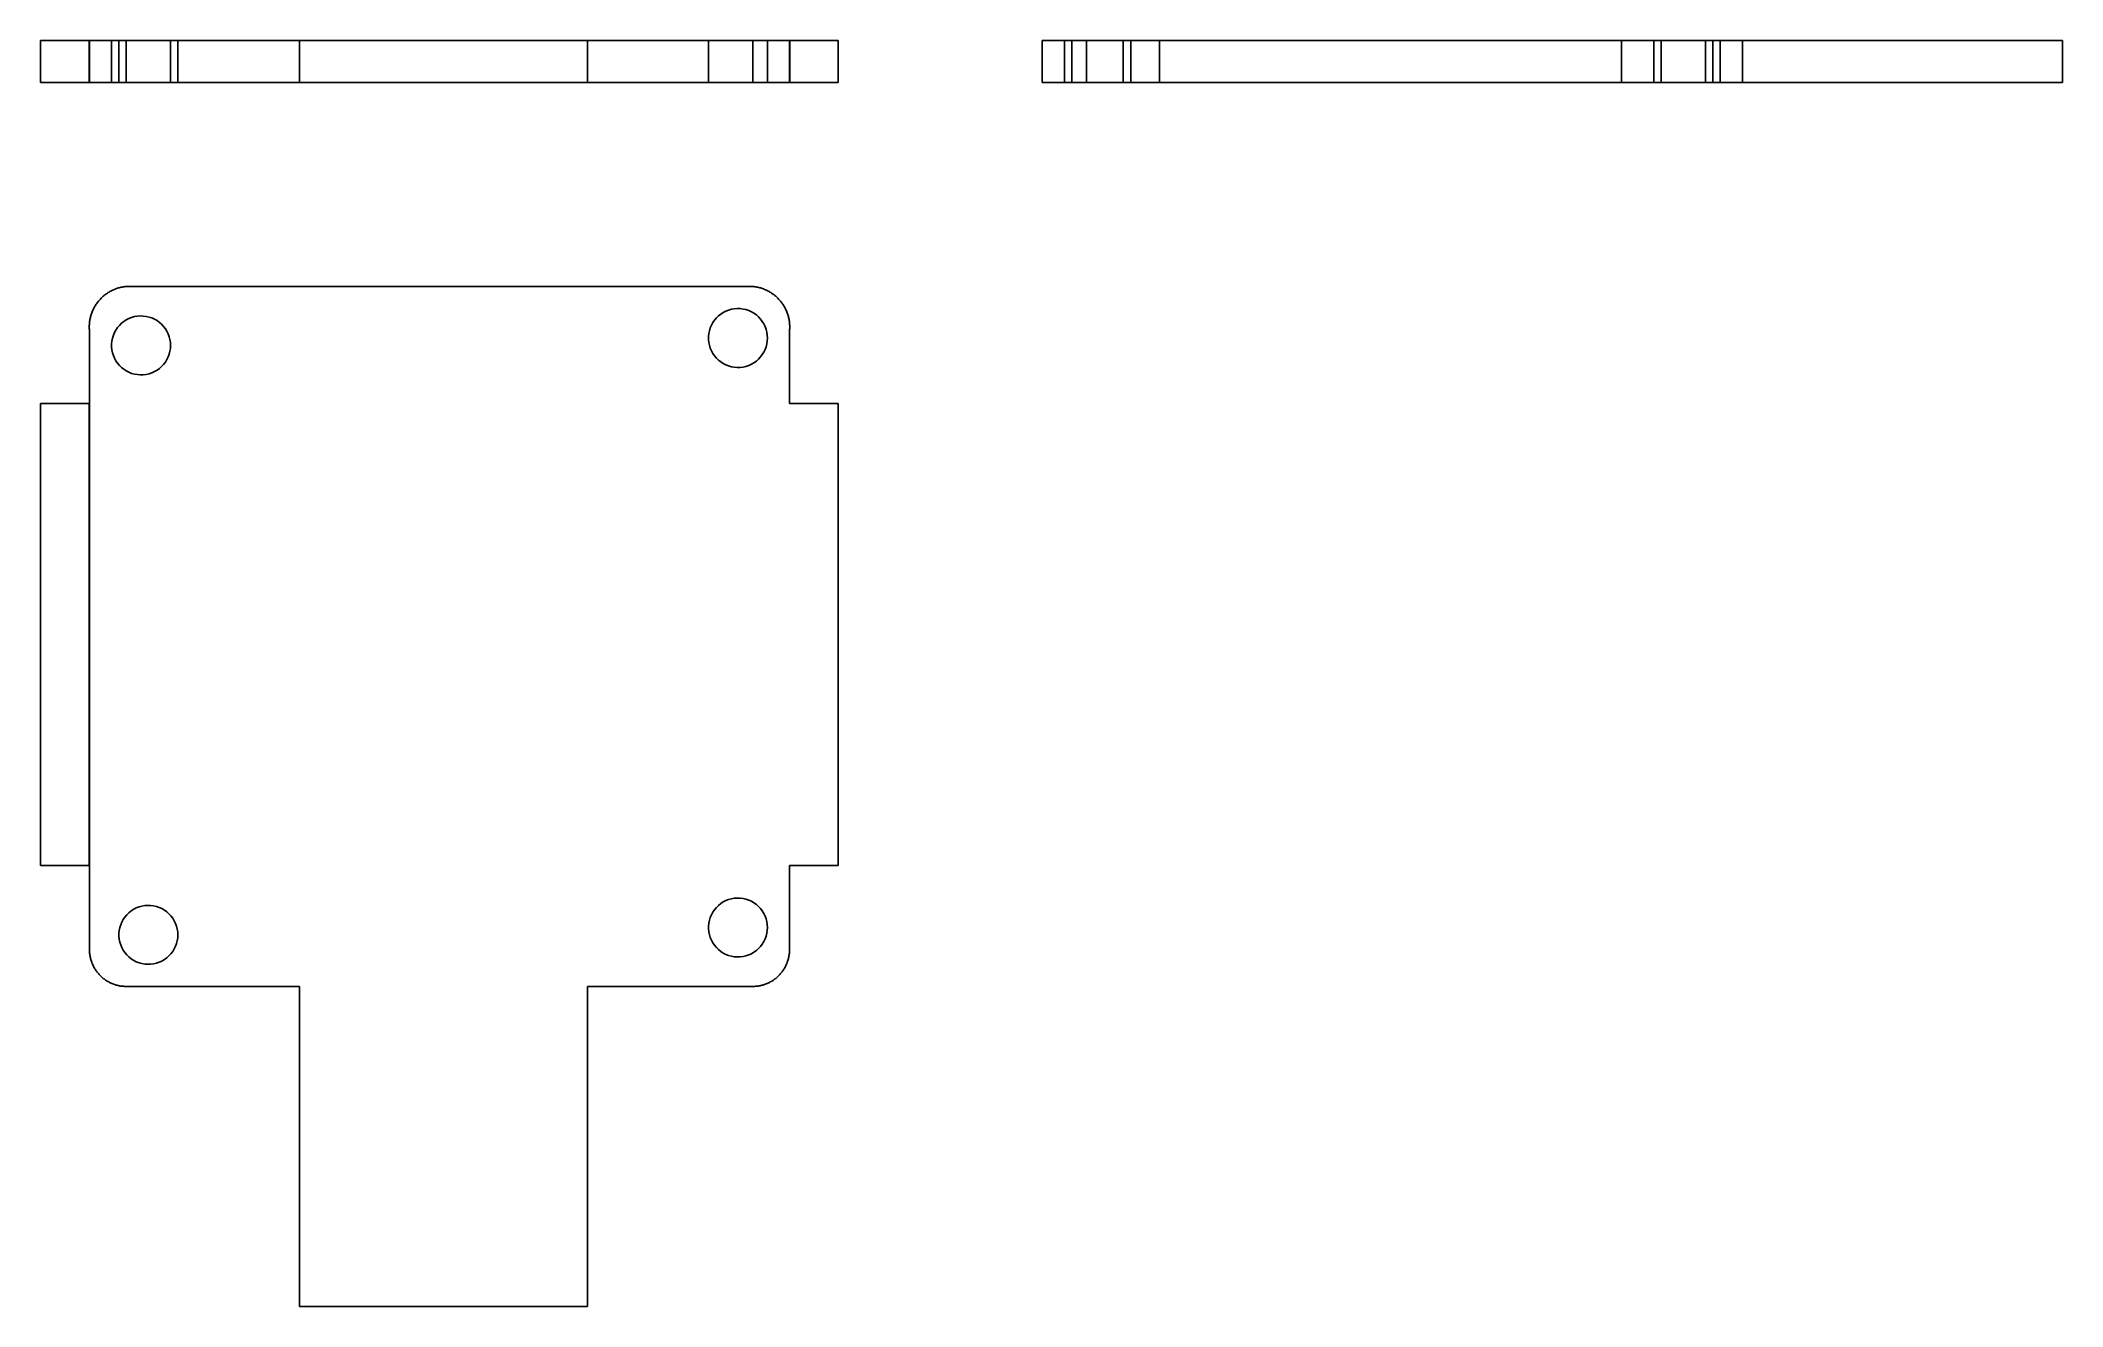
# Model space of a CAD drawing. Extents: x 0 to 2.26, y 0 to 1.41.
import ezdxf

# ---------------------------------------------------------------- set-up
doc = ezdxf.new("R2010")
doc.units = 0
doc.linetypes.add('HIDDEN', pattern=[0.056928, 0.037971, -0.018957])
for name, color, linetype in [('FRONT', 7, 'CONTINUOUS'), ('FRONT_HID', 7, 'HIDDEN'), ('LEFT', 7, 'CONTINUOUS'), ('LEFT_HID', 7, 'HIDDEN'), ('TOP', 7, 'CONTINUOUS')]:
    doc.layers.add(name, color=color, linetype=linetype)

msp = doc.modelspace()

# ---------------------------------------------------------------- linework, layer by layer
at = {"layer": 'FRONT'}
for p, q in [((0.054276, 1.413158), (0, 1.413158)), ((0, 1.366283), (0, 1.413158)), ((0.054276, 1.366283), (0.054276, 1.413158)), ((0.095806, 1.413158), (0.054501, 1.413158)), ((0.054501, 1.413158), (0.054501, 1.366283)), ((0.794819, 1.413158), (0.095806, 1.413158)), ((0.095806, 1.366283), (0.095806, 1.413158)), ((0.836124, 1.413158), (0.794819, 1.413158)), ((0.794819, 1.366283), (0.794819, 1.413158)), ((0.890214, 1.413158), (0.836124, 1.413158)), ((0.836124, 1.413158), (0.836124, 1.366283)), ((0.890214, 1.366283), (0.890214, 1.413158)), ((0.054276, 1.366283), (0, 1.366283)), ((0.095806, 1.366283), (0.054501, 1.366283)), ((0.794819, 1.366283), (0.095806, 1.366283)), ((0.836124, 1.366283), (0.794819, 1.366283)), ((0.890214, 1.366283), (0.836124, 1.366283))]:
    msp.add_line(p, q, dxfattribs=at)
at = {"layer": 'FRONT_HID', "linetype": 'HIDDEN'}
for p, q in [((0.054501, 1.413158), (0.054688, 1.413158)), ((0.054688, 1.413158), (0.095806, 1.413158)), ((0.054688, 1.366283), (0.054688, 1.413158)), ((0.054688, 1.366283), (0.054688, 1.413158)), ((0.054688, 1.366283), (0.054688, 1.413158)), ((0.054688, 1.366283), (0.054688, 1.413158)), ((0.145148, 1.413158), (0.079359, 1.413158)), ((0.079359, 1.413158), (0.145148, 1.413158)), ((0.079359, 1.413158), (0.079359, 1.366283)), ((0.153372, 1.413158), (0.087582, 1.413158)), ((0.087582, 1.413158), (0.153372, 1.413158)), ((0.087582, 1.413158), (0.087582, 1.366283)), ((0.095806, 1.413158), (0.284951, 1.413158)), ((0.145148, 1.366283), (0.145148, 1.413158)), ((0.153372, 1.366283), (0.153372, 1.413158)), ((0.284951, 1.413158), (0.289062, 1.413158)), ((0.610609, 1.413158), (0.289062, 1.413158)), ((0.289062, 1.366283), (0.289062, 1.413158)), ((0.289062, 1.413158), (0.605674, 1.413158)), ((0.289062, 1.366283), (0.289062, 1.413158)), ((0.289062, 1.413158), (0.610609, 1.413158)), ((0.605674, 1.413158), (0.610609, 1.413158)), ((0.610609, 1.413158), (0.794819, 1.413158)), ((0.610609, 1.413158), (0.610609, 1.366283)), ((0.610609, 1.366283), (0.610609, 1.413158)), ((0.811266, 1.413158), (0.745477, 1.413158)), ((0.745477, 1.413158), (0.811266, 1.413158)), ((0.811266, 1.413158), (0.745477, 1.413158)), ((0.745477, 1.413158), (0.811266, 1.413158)), ((0.745477, 1.413158), (0.745477, 1.366283)), ((0.745477, 1.413158), (0.745477, 1.366283)), ((0.794819, 1.413158), (0.835937, 1.413158)), ((0.811266, 1.366283), (0.811266, 1.413158)), ((0.811266, 1.366283), (0.811266, 1.413158)), ((0.835937, 1.413158), (0.836124, 1.413158)), ((0.835938, 1.366283), (0.835938, 1.413158)), ((0.835938, 1.366283), (0.835938, 1.413158)), ((0.835938, 1.366283), (0.835938, 1.413158)), ((0.835938, 1.366283), (0.835938, 1.413158)), ((0.835938, 1.366283), (0.835938, 1.413158)), ((0.835938, 1.413158), (0.890214, 1.413158)), ((0.836124, 1.413158), (0.835938, 1.413158)), ((0.054501, 1.366283), (0.054688, 1.366283)), ((0.054688, 1.366283), (0.095806, 1.366283)), ((0.145148, 1.366283), (0.079359, 1.366283)), ((0.079359, 1.366283), (0.145148, 1.366283)), ((0.153372, 1.366283), (0.087582, 1.366283)), ((0.087582, 1.366283), (0.153372, 1.366283)), ((0.095806, 1.366283), (0.284951, 1.366283)), ((0.284951, 1.366283), (0.289062, 1.366283)), ((0.610609, 1.366283), (0.289062, 1.366283)), ((0.289062, 1.366283), (0.605674, 1.366283)), ((0.289062, 1.366283), (0.610609, 1.366283)), ((0.605674, 1.366283), (0.610609, 1.366283)), ((0.610609, 1.366283), (0.794819, 1.366283)), ((0.811266, 1.366283), (0.745477, 1.366283)), ((0.745477, 1.366283), (0.811266, 1.366283)), ((0.811266, 1.366283), (0.745477, 1.366283)), ((0.745477, 1.366283), (0.811266, 1.366283)), ((0.794819, 1.366283), (0.835937, 1.366283)), ((0.835937, 1.366283), (0.836124, 1.366283)), ((0.835938, 1.366283), (0.890214, 1.366283)), ((0.836124, 1.366283), (0.835938, 1.366283))]:
    msp.add_line(p, q, dxfattribs=at)
at = {"layer": 'LEFT'}
for p, q in [((1.117928, 1.413158), (1.16727, 1.413158)), ((1.117928, 1.366283), (1.117928, 1.413158)), ((1.16727, 1.413158), (1.248684, 1.413158)), ((1.16727, 1.366283), (1.16727, 1.413158)), ((1.248684, 1.366283), (1.248684, 1.413158)), ((1.248684, 1.413158), (1.764309, 1.413158)), ((1.764309, 1.413158), (1.767599, 1.413158)), ((1.764309, 1.366283), (1.764309, 1.413158)), ((1.767599, 1.413158), (1.858059, 1.413158)), ((1.858059, 1.413158), (1.899178, 1.413158)), ((1.858059, 1.366283), (1.858059, 1.413158)), ((1.899178, 1.366283), (1.899178, 1.413158)), ((1.899178, 1.366283), (1.899178, 1.413158)), ((1.899178, 1.413158), (2.256497, 1.413158)), ((2.256497, 1.366283), (2.256497, 1.413158)), ((1.117928, 1.366283), (1.16727, 1.366283)), ((1.16727, 1.366283), (1.248684, 1.366283)), ((1.248684, 1.366283), (1.764309, 1.366283)), ((1.764309, 1.366283), (1.767599, 1.366283)), ((1.767599, 1.366283), (1.858059, 1.366283)), ((1.858059, 1.366283), (1.899178, 1.366283)), ((1.899178, 1.366283), (2.256497, 1.366283))]:
    msp.add_line(p, q, dxfattribs=at)
at = {"layer": 'LEFT_HID', "linetype": 'HIDDEN'}
for p, q in [((1.175493, 1.413158), (1.142599, 1.413158)), ((1.142599, 1.413158), (1.208388, 1.413158)), ((1.142599, 1.413158), (1.142599, 1.366283)), ((1.183717, 1.413158), (1.150822, 1.413158)), ((1.150822, 1.413158), (1.216612, 1.413158)), ((1.150822, 1.413158), (1.150822, 1.366283)), ((1.208388, 1.413158), (1.175493, 1.413158)), ((1.216612, 1.413158), (1.183717, 1.413158)), ((1.208388, 1.413158), (1.208388, 1.366283)), ((1.216612, 1.413158), (1.216612, 1.366283)), ((1.248684, 1.413158), (1.249507, 1.413158)), ((1.248684, 1.413158), (1.249507, 1.413158)), ((1.249507, 1.413158), (1.764309, 1.413158)), ((1.249507, 1.413158), (1.764309, 1.413158)), ((1.833388, 1.413158), (1.800493, 1.413158)), ((1.800493, 1.413158), (1.866283, 1.413158)), ((1.800493, 1.413158), (1.800493, 1.366283)), ((1.841612, 1.413158), (1.808717, 1.413158)), ((1.808717, 1.413158), (1.874507, 1.413158)), ((1.808717, 1.413158), (1.808717, 1.366283)), ((1.866283, 1.413158), (1.833388, 1.413158)), ((1.874507, 1.413158), (1.841612, 1.413158)), ((1.899178, 1.413158), (1.858059, 1.413158)), ((1.866283, 1.413158), (1.866283, 1.366283)), ((1.874507, 1.413158), (1.874507, 1.366283)), ((1.897122, 1.413158), (1.899178, 1.413158)), ((1.899178, 1.413158), (1.897122, 1.413158)), ((1.175493, 1.366283), (1.142599, 1.366283)), ((1.142599, 1.366283), (1.208388, 1.366283)), ((1.183717, 1.366283), (1.150822, 1.366283)), ((1.150822, 1.366283), (1.216612, 1.366283)), ((1.208388, 1.366283), (1.175493, 1.366283)), ((1.216612, 1.366283), (1.183717, 1.366283)), ((1.248684, 1.366283), (1.249507, 1.366283)), ((1.248684, 1.366283), (1.249507, 1.366283)), ((1.249507, 1.366283), (1.764309, 1.366283)), ((1.249507, 1.366283), (1.764309, 1.366283)), ((1.833388, 1.366283), (1.800493, 1.366283)), ((1.800493, 1.366283), (1.866283, 1.366283)), ((1.841612, 1.366283), (1.808717, 1.366283)), ((1.808717, 1.366283), (1.874507, 1.366283)), ((1.866283, 1.366283), (1.833388, 1.366283)), ((1.874507, 1.366283), (1.841612, 1.366283)), ((1.899178, 1.366283), (1.858059, 1.366283)), ((1.897122, 1.366283), (1.899178, 1.366283)), ((1.899178, 1.366283), (1.897122, 1.366283))]:
    msp.add_line(p, q, dxfattribs=at)
at = {"layer": 'TOP'}
for p, q in [((0.071041, 1.128394), (0.070176, 1.127663)), ((0.071924, 1.129103), (0.071041, 1.128394)), ((0.072825, 1.129789), (0.071924, 1.129103)), ((0.073742, 1.130453), (0.072825, 1.129789)), ((0.074675, 1.131095), (0.073742, 1.130453)), ((0.075624, 1.131712), (0.074675, 1.131095)), ((0.076588, 1.132306), (0.075624, 1.131712)), ((0.077567, 1.132875), (0.076588, 1.132306)), ((0.07856, 1.13342), (0.077567, 1.132875)), ((0.079566, 1.13394), (0.07856, 1.13342)), ((0.080584, 1.134435), (0.079566, 1.13394)), ((0.081615, 1.134904), (0.080584, 1.134435)), ((0.082657, 1.135348), (0.081615, 1.134904)), ((0.083709, 1.135765), (0.082657, 1.135348)), ((0.084772, 1.136156), (0.083709, 1.135765)), ((0.085844, 1.13652), (0.084772, 1.136156)), ((0.086925, 1.136858), (0.085844, 1.13652)), ((0.088014, 1.137168), (0.086925, 1.136858)), ((0.089111, 1.137451), (0.088014, 1.137168)), ((0.090214, 1.137707), (0.089111, 1.137451)), ((0.091323, 1.137935), (0.090214, 1.137707)), ((0.092437, 1.138135), (0.091323, 1.137935)), ((0.093556, 1.138308), (0.092437, 1.138135)), ((0.09468, 1.138453), (0.093556, 1.138308)), ((0.095806, 1.138569), (0.09468, 1.138453)), ((0.794819, 1.138569), (0.095806, 1.138569)), ((0.795945, 1.138453), (0.794819, 1.138569)), ((0.797069, 1.138308), (0.795945, 1.138453)), ((0.798188, 1.138135), (0.797069, 1.138308)), ((0.799302, 1.137935), (0.798188, 1.138135)), ((0.800411, 1.137707), (0.799302, 1.137935)), ((0.801514, 1.137451), (0.800411, 1.137707)), ((0.802611, 1.137168), (0.801514, 1.137451)), ((0.8037, 1.136858), (0.802611, 1.137168)), ((0.804781, 1.13652), (0.8037, 1.136858)), ((0.805853, 1.136156), (0.804781, 1.13652)), ((0.806916, 1.135765), (0.805853, 1.136156)), ((0.807968, 1.135348), (0.806916, 1.135765)), ((0.80901, 1.134904), (0.807968, 1.135348)), ((0.810041, 1.134435), (0.80901, 1.134904)), ((0.811059, 1.13394), (0.810041, 1.134435)), ((0.812065, 1.13342), (0.811059, 1.13394)), ((0.813058, 1.132875), (0.812065, 1.13342)), ((0.814037, 1.132306), (0.813058, 1.132875)), ((0.815001, 1.131712), (0.814037, 1.132306)), ((0.81595, 1.131095), (0.815001, 1.131712)), ((0.816883, 1.130453), (0.81595, 1.131095)), ((0.8178, 1.129789), (0.816883, 1.130453)), ((0.818701, 1.129103), (0.8178, 1.129789)), ((0.819584, 1.128394), (0.818701, 1.129103)), ((0.820449, 1.127663), (0.819584, 1.128394)), ((0.056312, 1.106036), (0.056009, 1.104945)), ((0.056642, 1.107119), (0.056312, 1.106036)), ((0.056999, 1.108193), (0.056642, 1.107119)), ((0.057383, 1.109259), (0.056999, 1.108193)), ((0.057793, 1.110314), (0.057383, 1.109259)), ((0.058229, 1.111359), (0.057793, 1.110314)), ((0.058691, 1.112393), (0.058229, 1.111359)), ((0.059179, 1.113415), (0.058691, 1.112393)), ((0.059692, 1.114424), (0.059179, 1.113415)), ((0.06023, 1.115421), (0.059692, 1.114424)), ((0.060793, 1.116403), (0.06023, 1.115421)), ((0.061381, 1.117371), (0.060793, 1.116403)), ((0.061992, 1.118325), (0.061381, 1.117371)), ((0.062626, 1.119262), (0.061992, 1.118325)), ((0.063284, 1.120184), (0.062626, 1.119262)), ((0.063965, 1.121089), (0.063284, 1.120184)), ((0.064668, 1.121977), (0.063965, 1.121089)), ((0.065393, 1.122847), (0.064668, 1.121977)), ((0.066139, 1.123698), (0.065393, 1.122847)), ((0.066907, 1.124531), (0.066139, 1.123698)), ((0.067694, 1.125344), (0.066907, 1.124531)), ((0.068502, 1.126138), (0.067694, 1.125344)), ((0.06933, 1.126911), (0.068502, 1.126138)), ((0.070176, 1.127663), (0.06933, 1.126911)), ((0.75917, 1.107712), (0.756606, 1.105667)), ((0.761924, 1.109491), (0.75917, 1.107712)), ((0.764843, 1.110987), (0.761924, 1.109491)), ((0.767895, 1.112185), (0.764843, 1.110987)), ((0.771052, 1.113073), (0.767895, 1.112185)), ((0.774281, 1.113643), (0.771052, 1.113073)), ((0.777552, 1.113888), (0.774281, 1.113643)), ((0.78083, 1.113806), (0.777552, 1.113888)), ((0.784084, 1.113398), (0.78083, 1.113806)), ((0.787281, 1.112669), (0.784084, 1.113398)), ((0.79039, 1.111624), (0.787281, 1.112669)), ((0.793379, 1.110275), (0.79039, 1.111624)), ((0.796219, 1.108636), (0.793379, 1.110275)), ((0.798881, 1.106721), (0.796219, 1.108636)), ((0.80134, 1.104552), (0.798881, 1.106721)), ((0.821295, 1.126911), (0.820449, 1.127663)), ((0.822123, 1.126138), (0.821295, 1.126911)), ((0.822931, 1.125344), (0.822123, 1.126138)), ((0.823718, 1.124531), (0.822931, 1.125344)), ((0.824486, 1.123698), (0.823718, 1.124531)), ((0.825232, 1.122847), (0.824486, 1.123698)), ((0.825957, 1.121977), (0.825232, 1.122847)), ((0.82666, 1.121089), (0.825957, 1.121977)), ((0.827341, 1.120184), (0.82666, 1.121089)), ((0.827999, 1.119262), (0.827341, 1.120184)), ((0.828633, 1.118325), (0.827999, 1.119262)), ((0.829244, 1.117371), (0.828633, 1.118325)), ((0.829832, 1.116403), (0.829244, 1.117371)), ((0.830395, 1.115421), (0.829832, 1.116403)), ((0.830933, 1.114424), (0.830395, 1.115421)), ((0.831446, 1.113415), (0.830933, 1.114424)), ((0.831934, 1.112393), (0.831446, 1.113415)), ((0.832396, 1.111359), (0.831934, 1.112393)), ((0.832832, 1.110314), (0.832396, 1.111359)), ((0.833242, 1.109259), (0.832832, 1.110314)), ((0.833626, 1.108193), (0.833242, 1.109259)), ((0.833983, 1.107119), (0.833626, 1.108193)), ((0.834313, 1.106036), (0.833983, 1.107119)), ((0.834616, 1.104945), (0.834313, 1.106036)), ((0.054527, 1.094883), (0.054503, 1.093751)), ((0.054503, 1.093751), (0.054507, 1.092619)), ((0.054507, 1.092619), (0.054539, 1.091487)), ((0.05458, 1.096014), (0.054527, 1.094883)), ((0.054539, 1.091487), (0.054599, 1.090356)), ((0.054661, 1.097144), (0.05458, 1.096014)), ((0.054599, 1.090356), (0.054688, 1.089227)), ((0.05477, 1.098271), (0.054661, 1.097144)), ((0.054688, 1.089227), (0.054688, 1.00699)), ((0.054907, 1.099395), (0.05477, 1.098271)), ((0.055072, 1.100515), (0.054907, 1.099395)), ((0.055264, 1.101631), (0.055072, 1.100515)), ((0.055485, 1.102742), (0.055264, 1.101631)), ((0.055733, 1.103846), (0.055485, 1.102742)), ((0.056009, 1.104945), (0.055733, 1.103846)), ((0.081342, 1.08403), (0.080376, 1.080897)), ((0.082616, 1.087052), (0.081342, 1.08403)), ((0.084185, 1.089932), (0.082616, 1.087052)), ((0.086032, 1.092642), (0.084185, 1.089932)), ((0.08814, 1.095154), (0.086032, 1.092642)), ((0.090487, 1.097443), (0.08814, 1.095154)), ((0.093051, 1.099488), (0.090487, 1.097443)), ((0.095806, 1.101267), (0.093051, 1.099488)), ((0.098724, 1.102763), (0.095806, 1.101267)), ((0.101777, 1.103961), (0.098724, 1.102763)), ((0.104934, 1.10485), (0.101777, 1.103961)), ((0.108163, 1.105419), (0.104934, 1.10485)), ((0.111433, 1.105664), (0.108163, 1.105419)), ((0.114712, 1.105582), (0.111433, 1.105664)), ((0.117965, 1.105175), (0.114712, 1.105582)), ((0.121163, 1.104445), (0.117965, 1.105175)), ((0.124271, 1.1034), (0.121163, 1.104445)), ((0.12726, 1.102052), (0.124271, 1.1034)), ((0.1301, 1.100412), (0.12726, 1.102052)), ((0.132763, 1.098498), (0.1301, 1.100412)), ((0.135222, 1.096328), (0.132763, 1.098498)), ((0.137452, 1.093924), (0.135222, 1.096328)), ((0.139432, 1.09131), (0.137452, 1.093924)), ((0.141142, 1.088512), (0.139432, 1.09131)), ((0.142565, 1.085557), (0.141142, 1.088512)), ((0.143687, 1.082475), (0.142565, 1.085557)), ((0.745844, 1.085906), (0.745518, 1.082643)), ((0.746494, 1.08912), (0.745844, 1.085906)), ((0.747461, 1.092254), (0.746494, 1.08912)), ((0.748735, 1.095276), (0.747461, 1.092254)), ((0.750303, 1.098156), (0.748735, 1.095276)), ((0.75215, 1.100865), (0.750303, 1.098156)), ((0.754258, 1.103377), (0.75215, 1.100865)), ((0.756606, 1.105667), (0.754258, 1.103377)), ((0.803571, 1.102148), (0.80134, 1.104552)), ((0.805551, 1.099534), (0.803571, 1.102148)), ((0.807261, 1.096735), (0.805551, 1.099534)), ((0.808683, 1.093781), (0.807261, 1.096735)), ((0.809805, 1.090699), (0.808683, 1.093781)), ((0.810614, 1.087521), (0.809805, 1.090699)), ((0.811103, 1.084279), (0.810614, 1.087521)), ((0.811266, 1.081003), (0.811103, 1.084279)), ((0.834892, 1.103846), (0.834616, 1.104945)), ((0.83514, 1.102742), (0.834892, 1.103846)), ((0.835361, 1.101631), (0.83514, 1.102742)), ((0.835553, 1.100515), (0.835361, 1.101631)), ((0.835718, 1.099395), (0.835553, 1.100515)), ((0.835855, 1.098271), (0.835718, 1.099395)), ((0.835964, 1.097144), (0.835855, 1.098271)), ((0.835937, 1.089227), (0.836026, 1.090356)), ((0.835938, 1.007812), (0.835938, 1.089227)), ((0.836045, 1.096014), (0.835964, 1.097144)), ((0.836026, 1.090356), (0.836086, 1.091487)), ((0.836098, 1.094883), (0.836045, 1.096014)), ((0.836086, 1.091487), (0.836118, 1.092619)), ((0.836122, 1.093751), (0.836098, 1.094883)), ((0.836118, 1.092619), (0.836122, 1.093751)), ((0.079726, 1.077682), (0.079399, 1.074419)), ((0.079399, 1.074419), (0.079399, 1.07114)), ((0.079399, 1.07114), (0.079726, 1.067877)), ((0.080376, 1.080897), (0.079726, 1.077682)), ((0.079726, 1.067877), (0.080376, 1.064663)), ((0.080376, 1.064663), (0.081342, 1.061529)), ((0.081342, 1.061529), (0.082616, 1.058507)), ((0.142565, 1.060002), (0.143687, 1.063084)), ((0.144496, 1.079298), (0.143687, 1.082475)), ((0.143687, 1.063084), (0.144496, 1.066262)), ((0.144985, 1.076055), (0.144496, 1.079298)), ((0.144496, 1.066262), (0.144985, 1.069504)), ((0.145148, 1.07278), (0.144985, 1.076055)), ((0.144985, 1.069504), (0.145148, 1.07278)), ((0.745518, 1.082643), (0.745518, 1.079364)), ((0.745518, 1.079364), (0.745844, 1.076101)), ((0.745844, 1.076101), (0.746494, 1.072886)), ((0.746494, 1.072886), (0.747461, 1.069753)), ((0.747461, 1.069753), (0.748735, 1.066731)), ((0.748735, 1.066731), (0.750303, 1.063851)), ((0.750303, 1.063851), (0.75215, 1.061141)), ((0.75215, 1.061141), (0.754258, 1.058629)), ((0.803571, 1.059859), (0.805551, 1.062473)), ((0.805551, 1.062473), (0.807261, 1.065271)), ((0.807261, 1.065271), (0.808683, 1.068226)), ((0.808683, 1.068226), (0.809805, 1.071307)), ((0.809805, 1.071307), (0.810614, 1.074485)), ((0.810614, 1.074485), (0.811103, 1.077728)), ((0.811103, 1.077728), (0.811266, 1.081003)), ((0.082616, 1.058507), (0.084185, 1.055627)), ((0.084185, 1.055627), (0.086032, 1.052918)), ((0.086032, 1.052918), (0.08814, 1.050406)), ((0.08814, 1.050406), (0.090487, 1.048116)), ((0.090487, 1.048116), (0.093051, 1.046071)), ((0.093051, 1.046071), (0.095806, 1.044292)), ((0.095806, 1.044292), (0.098724, 1.042796)), ((0.098724, 1.042796), (0.101777, 1.041598)), ((0.101777, 1.041598), (0.104934, 1.04071)), ((0.104934, 1.04071), (0.108163, 1.04014)), ((0.108163, 1.04014), (0.111433, 1.039895)), ((0.111433, 1.039895), (0.114712, 1.039977)), ((0.114712, 1.039977), (0.117965, 1.040385)), ((0.117965, 1.040385), (0.121163, 1.041114)), ((0.121163, 1.041114), (0.124271, 1.042159)), ((0.124271, 1.042159), (0.12726, 1.043508)), ((0.12726, 1.043508), (0.1301, 1.045147)), ((0.1301, 1.045147), (0.132763, 1.047061)), ((0.132763, 1.047061), (0.135222, 1.049231)), ((0.135222, 1.049231), (0.137452, 1.051635)), ((0.137452, 1.051635), (0.139432, 1.054249)), ((0.139432, 1.054249), (0.141142, 1.057048)), ((0.141142, 1.057048), (0.142565, 1.060002)), ((0.754258, 1.058629), (0.756606, 1.056339)), ((0.756606, 1.056339), (0.75917, 1.054295)), ((0.75917, 1.054295), (0.761924, 1.052516)), ((0.761924, 1.052516), (0.764843, 1.05102)), ((0.764843, 1.05102), (0.767895, 1.049821)), ((0.767895, 1.049821), (0.771052, 1.048933)), ((0.771052, 1.048933), (0.774281, 1.048364)), ((0.774281, 1.048364), (0.777552, 1.048119)), ((0.777552, 1.048119), (0.78083, 1.048201)), ((0.78083, 1.048201), (0.784084, 1.048608)), ((0.784084, 1.048608), (0.787281, 1.049338)), ((0.787281, 1.049338), (0.79039, 1.050382)), ((0.79039, 1.050382), (0.793379, 1.051731)), ((0.793379, 1.051731), (0.796219, 1.053371)), ((0.796219, 1.053371), (0.798881, 1.055285)), ((0.798881, 1.055285), (0.80134, 1.057455)), ((0.80134, 1.057455), (0.803571, 1.059859)), ((0.054276, 1.007812), (0, 1.007812)), ((0, 1.007812), (0, 0.492188)), ((0.054276, 0.492188), (0.054276, 1.007812)), ((0.054688, 1.00699), (0.054688, 0.488898)), ((0.890214, 1.007812), (0.835938, 1.007812)), ((0.890214, 0.492188), (0.890214, 1.007812)), ((0, 0.492188), (0.054276, 0.492188)), ((0.054688, 0.488898), (0.054688, 0.398438)), ((0.835938, 0.488898), (0.835938, 0.492188)), ((0.835938, 0.492188), (0.890214, 0.492188)), ((0.835938, 0.398438), (0.835938, 0.488898)), ((0.761924, 0.451596), (0.75917, 0.449817)), ((0.764843, 0.453092), (0.761924, 0.451596)), ((0.767895, 0.45429), (0.764843, 0.453092)), ((0.771052, 0.455179), (0.767895, 0.45429)), ((0.774281, 0.455748), (0.771052, 0.455179)), ((0.777552, 0.455993), (0.774281, 0.455748)), ((0.78083, 0.455911), (0.777552, 0.455993)), ((0.784084, 0.455504), (0.78083, 0.455911)), ((0.787281, 0.454774), (0.784084, 0.455504)), ((0.79039, 0.453729), (0.787281, 0.454774)), ((0.793379, 0.452381), (0.79039, 0.453729)), ((0.796219, 0.450741), (0.793379, 0.452381)), ((0.09084, 0.429157), (0.089566, 0.426136)), ((0.092408, 0.432037), (0.09084, 0.429157)), ((0.094256, 0.434747), (0.092408, 0.432037)), ((0.096363, 0.437259), (0.094256, 0.434747)), ((0.098711, 0.439549), (0.096363, 0.437259)), ((0.101275, 0.441593), (0.098711, 0.439549)), ((0.10403, 0.443373), (0.101275, 0.441593)), ((0.106948, 0.444869), (0.10403, 0.443373)), ((0.11, 0.446067), (0.106948, 0.444869)), ((0.113157, 0.446955), (0.11, 0.446067)), ((0.116387, 0.447524), (0.113157, 0.446955)), ((0.119657, 0.447769), (0.116387, 0.447524)), ((0.122935, 0.447688), (0.119657, 0.447769)), ((0.126189, 0.44728), (0.122935, 0.447688)), ((0.129386, 0.44655), (0.126189, 0.44728)), ((0.132495, 0.445506), (0.129386, 0.44655)), ((0.135484, 0.444157), (0.132495, 0.445506)), ((0.138324, 0.442517), (0.135484, 0.444157)), ((0.140987, 0.440603), (0.138324, 0.442517)), ((0.143445, 0.438433), (0.140987, 0.440603)), ((0.145676, 0.436029), (0.143445, 0.438433)), ((0.147656, 0.433415), (0.145676, 0.436029)), ((0.149366, 0.430617), (0.147656, 0.433415)), ((0.150789, 0.427662), (0.149366, 0.430617)), ((0.746494, 0.431226), (0.745844, 0.428011)), ((0.747461, 0.434359), (0.746494, 0.431226)), ((0.748735, 0.437381), (0.747461, 0.434359)), ((0.750303, 0.440261), (0.748735, 0.437381)), ((0.75215, 0.442971), (0.750303, 0.440261)), ((0.754258, 0.445483), (0.75215, 0.442971)), ((0.756606, 0.447772), (0.754258, 0.445483)), ((0.75917, 0.449817), (0.756606, 0.447772)), ((0.798881, 0.448827), (0.796219, 0.450741)), ((0.80134, 0.446657), (0.798881, 0.448827)), ((0.803571, 0.444253), (0.80134, 0.446657)), ((0.805551, 0.441639), (0.803571, 0.444253)), ((0.807261, 0.438841), (0.805551, 0.441639)), ((0.808683, 0.435886), (0.807261, 0.438841)), ((0.809805, 0.432804), (0.808683, 0.435886)), ((0.810614, 0.429627), (0.809805, 0.432804)), ((0.811103, 0.426384), (0.810614, 0.429627)), ((0.08795, 0.419788), (0.087623, 0.416525)), ((0.087623, 0.416525), (0.087623, 0.413245)), ((0.087623, 0.413245), (0.08795, 0.409982)), ((0.088599, 0.423002), (0.08795, 0.419788)), ((0.08795, 0.409982), (0.088599, 0.406768)), ((0.089566, 0.426136), (0.088599, 0.423002)), ((0.088599, 0.406768), (0.089566, 0.403634)), ((0.15191, 0.424581), (0.150789, 0.427662)), ((0.152719, 0.421403), (0.15191, 0.424581)), ((0.15191, 0.405189), (0.152719, 0.408367)), ((0.153208, 0.41816), (0.152719, 0.421403)), ((0.152719, 0.408367), (0.153208, 0.41161)), ((0.153372, 0.414885), (0.153208, 0.41816)), ((0.153208, 0.41161), (0.153372, 0.414885)), ((0.745844, 0.428011), (0.745518, 0.424748)), ((0.745518, 0.424748), (0.745518, 0.421469)), ((0.745518, 0.421469), (0.745844, 0.418206)), ((0.745844, 0.418206), (0.746494, 0.414992)), ((0.746494, 0.414992), (0.747461, 0.411858)), ((0.747461, 0.411858), (0.748735, 0.408836)), ((0.748735, 0.408836), (0.750303, 0.405956)), ((0.805551, 0.404578), (0.807261, 0.407377)), ((0.807261, 0.407377), (0.808683, 0.410331)), ((0.808683, 0.410331), (0.809805, 0.413413)), ((0.809805, 0.413413), (0.810614, 0.416591)), ((0.810614, 0.416591), (0.811103, 0.419833)), ((0.811266, 0.423109), (0.811103, 0.426384)), ((0.811103, 0.419833), (0.811266, 0.423109)), ((0.054688, 0.398437), (0.0547, 0.397412)), ((0.0547, 0.397412), (0.054739, 0.396388)), ((0.054739, 0.396388), (0.054802, 0.395365)), ((0.054802, 0.395365), (0.054892, 0.394343)), ((0.054892, 0.394343), (0.055007, 0.393325)), ((0.055007, 0.393325), (0.055147, 0.392309)), ((0.055147, 0.392309), (0.055312, 0.391297)), ((0.055312, 0.391297), (0.055503, 0.39029)), ((0.055503, 0.39029), (0.055718, 0.389288)), ((0.055718, 0.389288), (0.055959, 0.388291)), ((0.055959, 0.388291), (0.056224, 0.387301)), ((0.056224, 0.387301), (0.056514, 0.386318)), ((0.056514, 0.386318), (0.056829, 0.385342)), ((0.056829, 0.385342), (0.057167, 0.384374)), ((0.057167, 0.384374), (0.05753, 0.383415)), ((0.089566, 0.403634), (0.09084, 0.400612)), ((0.09084, 0.400612), (0.092408, 0.397732)), ((0.092408, 0.397732), (0.094256, 0.395023)), ((0.094256, 0.395023), (0.096363, 0.392511)), ((0.096363, 0.392511), (0.098711, 0.390221)), ((0.098711, 0.390221), (0.101275, 0.388176)), ((0.101275, 0.388176), (0.10403, 0.386397)), ((0.10403, 0.386397), (0.106948, 0.384901)), ((0.106948, 0.384901), (0.11, 0.383703)), ((0.11, 0.383703), (0.113157, 0.382815)), ((0.129386, 0.38322), (0.132495, 0.384264)), ((0.132495, 0.384264), (0.135484, 0.385613)), ((0.135484, 0.385613), (0.138324, 0.387252)), ((0.138324, 0.387252), (0.140987, 0.389167)), ((0.140987, 0.389167), (0.143445, 0.391337)), ((0.143445, 0.391337), (0.145676, 0.393741)), ((0.145676, 0.393741), (0.147656, 0.396355)), ((0.147656, 0.396355), (0.149366, 0.399153)), ((0.149366, 0.399153), (0.150789, 0.402107)), ((0.150789, 0.402107), (0.15191, 0.405189)), ((0.750303, 0.405956), (0.75215, 0.403247)), ((0.75215, 0.403247), (0.754258, 0.400734)), ((0.754258, 0.400734), (0.756606, 0.398445)), ((0.756606, 0.398445), (0.75917, 0.3964)), ((0.75917, 0.3964), (0.761924, 0.394621)), ((0.761924, 0.394621), (0.764843, 0.393125)), ((0.764843, 0.393125), (0.767895, 0.391927)), ((0.767895, 0.391927), (0.771052, 0.391039)), ((0.771052, 0.391039), (0.774281, 0.390469)), ((0.774281, 0.390469), (0.777552, 0.390224)), ((0.777552, 0.390224), (0.78083, 0.390306)), ((0.78083, 0.390306), (0.784084, 0.390714)), ((0.784084, 0.390714), (0.787281, 0.391443)), ((0.787281, 0.391443), (0.79039, 0.392488)), ((0.79039, 0.392488), (0.793379, 0.393836)), ((0.793379, 0.393836), (0.796219, 0.395476)), ((0.796219, 0.395476), (0.798881, 0.39739)), ((0.798881, 0.39739), (0.80134, 0.39956)), ((0.80134, 0.39956), (0.803571, 0.401964)), ((0.803571, 0.401964), (0.805551, 0.404578)), ((0.833095, 0.383415), (0.833458, 0.384374)), ((0.833458, 0.384374), (0.833796, 0.385342)), ((0.833796, 0.385342), (0.834111, 0.386318)), ((0.834111, 0.386318), (0.834401, 0.387301)), ((0.834401, 0.387301), (0.834666, 0.388291)), ((0.834666, 0.388291), (0.834907, 0.389288)), ((0.834907, 0.389288), (0.835122, 0.39029)), ((0.835122, 0.39029), (0.835313, 0.391297)), ((0.835313, 0.391297), (0.835478, 0.392309)), ((0.835478, 0.392309), (0.835618, 0.393325)), ((0.835618, 0.393325), (0.835733, 0.394343)), ((0.835733, 0.394343), (0.835823, 0.395365)), ((0.835823, 0.395365), (0.835886, 0.396388)), ((0.835886, 0.396388), (0.835925, 0.397412)), ((0.835925, 0.397412), (0.835937, 0.398438)), ((0.05753, 0.383415), (0.057916, 0.382466)), ((0.057916, 0.382466), (0.058326, 0.381526)), ((0.058326, 0.381526), (0.05876, 0.380597)), ((0.05876, 0.380597), (0.059216, 0.379679)), ((0.059216, 0.379679), (0.059695, 0.378772)), ((0.059695, 0.378772), (0.060196, 0.377878)), ((0.060196, 0.377878), (0.06072, 0.376997)), ((0.06072, 0.376997), (0.061265, 0.376129)), ((0.061265, 0.376129), (0.061832, 0.375275)), ((0.061832, 0.375275), (0.06242, 0.374435)), ((0.06242, 0.374435), (0.063029, 0.37361)), ((0.063029, 0.37361), (0.063658, 0.372801)), ((0.063658, 0.372801), (0.064307, 0.372007)), ((0.064307, 0.372007), (0.064976, 0.37123)), ((0.064976, 0.37123), (0.065664, 0.37047)), ((0.065664, 0.37047), (0.066371, 0.369727)), ((0.066371, 0.369727), (0.067096, 0.369002)), ((0.067096, 0.369002), (0.067838, 0.368296)), ((0.067838, 0.368296), (0.068598, 0.367608)), ((0.068598, 0.367608), (0.069376, 0.366939)), ((0.069376, 0.366939), (0.070169, 0.36629)), ((0.070169, 0.36629), (0.070978, 0.365661)), ((0.070978, 0.365661), (0.071803, 0.365052)), ((0.071803, 0.365052), (0.072643, 0.364464)), ((0.072643, 0.364464), (0.073497, 0.363897)), ((0.073497, 0.363897), (0.074365, 0.363352)), ((0.074365, 0.363352), (0.075247, 0.362828)), ((0.075247, 0.362828), (0.076141, 0.362326)), ((0.076141, 0.362326), (0.077047, 0.361847)), ((0.077047, 0.361847), (0.077965, 0.361391)), ((0.077965, 0.361391), (0.078894, 0.360958)), ((0.113157, 0.382815), (0.116387, 0.382245)), ((0.116387, 0.382245), (0.119657, 0.382)), ((0.119657, 0.382), (0.122935, 0.382082)), ((0.122935, 0.382082), (0.126189, 0.38249)), ((0.126189, 0.38249), (0.129386, 0.38322)), ((0.811731, 0.360958), (0.81266, 0.361391)), ((0.81266, 0.361391), (0.813578, 0.361847)), ((0.813578, 0.361847), (0.814484, 0.362326)), ((0.814484, 0.362326), (0.815378, 0.362828)), ((0.815378, 0.362828), (0.81626, 0.363352)), ((0.81626, 0.363352), (0.817128, 0.363897)), ((0.817128, 0.363897), (0.817982, 0.364464)), ((0.817982, 0.364464), (0.818822, 0.365052)), ((0.818822, 0.365052), (0.819647, 0.365661)), ((0.819647, 0.365661), (0.820456, 0.36629)), ((0.820456, 0.36629), (0.821249, 0.366939)), ((0.821249, 0.366939), (0.822027, 0.367608)), ((0.822027, 0.367608), (0.822787, 0.368296)), ((0.822787, 0.368296), (0.823529, 0.369002)), ((0.823529, 0.369002), (0.824254, 0.369727)), ((0.824254, 0.369727), (0.824961, 0.37047)), ((0.824961, 0.37047), (0.825649, 0.37123)), ((0.825649, 0.37123), (0.826318, 0.372007)), ((0.826318, 0.372007), (0.826967, 0.372801)), ((0.826967, 0.372801), (0.827596, 0.37361)), ((0.827596, 0.37361), (0.828205, 0.374435)), ((0.828205, 0.374435), (0.828793, 0.375275)), ((0.828793, 0.375275), (0.82936, 0.376129)), ((0.82936, 0.376129), (0.829905, 0.376997)), ((0.829905, 0.376997), (0.830429, 0.377878)), ((0.830429, 0.377878), (0.83093, 0.378772)), ((0.83093, 0.378772), (0.831409, 0.379679)), ((0.831409, 0.379679), (0.831865, 0.380597)), ((0.831865, 0.380597), (0.832299, 0.381526)), ((0.832299, 0.381526), (0.832709, 0.382466)), ((0.832709, 0.382466), (0.833095, 0.383415)), ((0.078894, 0.360958), (0.079834, 0.360548)), ((0.079834, 0.360548), (0.080784, 0.360161)), ((0.080784, 0.360161), (0.081743, 0.359799)), ((0.081743, 0.359799), (0.08271, 0.35946)), ((0.08271, 0.35946), (0.083686, 0.359146)), ((0.083686, 0.359146), (0.084669, 0.358856)), ((0.084669, 0.358856), (0.08566, 0.358591)), ((0.08566, 0.358591), (0.086656, 0.35835)), ((0.086656, 0.35835), (0.087658, 0.358134)), ((0.087658, 0.358134), (0.088666, 0.357944)), ((0.088666, 0.357944), (0.089678, 0.357778)), ((0.089678, 0.357778), (0.090693, 0.357638)), ((0.090693, 0.357638), (0.091712, 0.357523)), ((0.091712, 0.357523), (0.092733, 0.357434)), ((0.092733, 0.357434), (0.093756, 0.35737)), ((0.093756, 0.35737), (0.094781, 0.357332)), ((0.094781, 0.357332), (0.095806, 0.357319)), ((0.095806, 0.357319), (0.284951, 0.357319)), ((0.284951, 0.357319), (0.289062, 0.357319)), ((0.289062, 0.357319), (0.289062, 0)), ((0.610609, 0.357319), (0.794819, 0.357319)), ((0.610609, 0), (0.610609, 0.357319)), ((0.794819, 0.357319), (0.795844, 0.357332)), ((0.795844, 0.357332), (0.796869, 0.35737)), ((0.796869, 0.35737), (0.797892, 0.357434)), ((0.797892, 0.357434), (0.798913, 0.357523)), ((0.798913, 0.357523), (0.799932, 0.357638)), ((0.799932, 0.357638), (0.800947, 0.357778)), ((0.800947, 0.357778), (0.801959, 0.357944)), ((0.801959, 0.357944), (0.802967, 0.358134)), ((0.802967, 0.358134), (0.803969, 0.35835)), ((0.803969, 0.35835), (0.804965, 0.358591)), ((0.804965, 0.358591), (0.805956, 0.358856)), ((0.805956, 0.358856), (0.806939, 0.359146)), ((0.806939, 0.359146), (0.807915, 0.35946)), ((0.807915, 0.35946), (0.808882, 0.359799)), ((0.808882, 0.359799), (0.809841, 0.360161)), ((0.809841, 0.360161), (0.810791, 0.360548)), ((0.810791, 0.360548), (0.811731, 0.360958)), ((0.289062, 0), (0.610609, 0))]:
    msp.add_line(p, q, dxfattribs=at)

doc.saveas('drawing.dxf')
